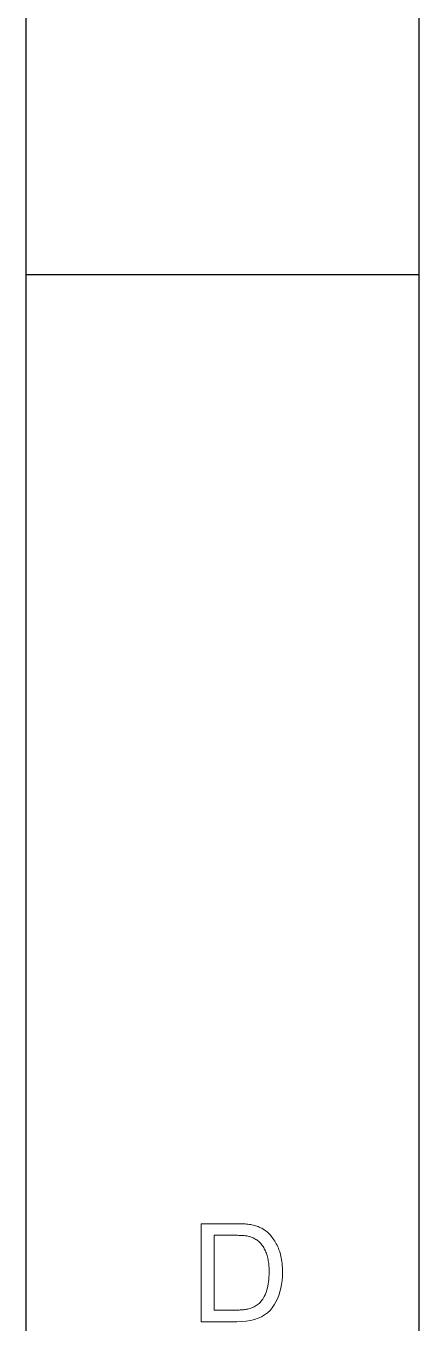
# Model space of a CAD drawing. Header units: millimetres. Extents: x 2067 to 4417, y -1557 to -908.
# Drawn here: x 2066.61 to 2076.62, y -1385.24 to -1352.18 of the extents above; entities that cross this region are included whole.
import ezdxf

# ---------------------------------------------------------------- set-up
doc = ezdxf.new("R2010")
doc.units = ezdxf.units.MM

msp = doc.modelspace()

# ---------------------------------------------------------------- linework, layer by layer
at = {"color": 7, "lineweight": 25}
for p, q in [((2066.614, -1260.021), (2066.614, -1557.021)), ((2076.617, -1269.106), (2076.617, -1545.216))]:
    msp.add_line(p, q, dxfattribs=at)
at = {"color": 7, "lineweight": 25, "ltscale": 0.25}
msp.add_line((2076.614, -1358.521), (2066.614, -1358.521), dxfattribs=at)
at = {"color": 7, "lineweight": 13}
for points in [[(2071.077, -1382.708), (2071.94, -1382.708), (2071.984, -1382.708), (2072.028, -1382.709), (2072.07, -1382.71), (2072.111, -1382.711), (2072.151, -1382.713), (2072.189, -1382.716), (2072.226, -1382.719), (2072.262, -1382.722), (2072.297, -1382.726), (2072.33, -1382.731), (2072.363, -1382.736), (2072.395, -1382.743), (2072.427, -1382.751), (2072.459, -1382.76), (2072.49, -1382.77), (2072.522, -1382.782), (2072.552, -1382.796), (2072.583, -1382.81), (2072.613, -1382.826), (2072.643, -1382.843), (2072.673, -1382.862), (2072.701, -1382.882), (2072.729, -1382.903), (2072.757, -1382.926), (2072.783, -1382.95), (2072.809, -1382.975), (2072.834, -1383.002), (2072.858, -1383.03), (2072.881, -1383.059), (2072.904, -1383.09), (2072.926, -1383.122), (2072.947, -1383.154), (2072.967, -1383.188), (2072.986, -1383.223), (2073.004, -1383.258), (2073.021, -1383.295), (2073.037, -1383.332), (2073.052, -1383.371), (2073.066, -1383.41), (2073.08, -1383.45), (2073.092, -1383.492), (2073.103, -1383.535), (2073.112, -1383.58), (2073.121, -1383.627), (2073.128, -1383.676), (2073.133, -1383.726), (2073.138, -1383.778), (2073.141, -1383.832), (2073.143, -1383.887), (2073.144, -1383.944), (2073.141, -1384.053), (2073.133, -1384.157), (2073.12, -1384.258), (2073.102, -1384.355), (2073.078, -1384.447), (2073.049, -1384.536), (2073.015, -1384.621), (2072.976, -1384.702), (2072.931, -1384.779), (2072.881, -1384.852), (2072.825, -1384.92), (2072.761, -1384.98), (2072.689, -1385.033), (2072.61, -1385.08), (2072.524, -1385.119), (2072.43, -1385.151), (2072.328, -1385.176), (2072.219, -1385.193), (2072.102, -1385.204), (2071.977, -1385.208), (2071.077, -1385.208)], [(2071.408, -1384.911), (2071.943, -1384.911), (2071.976, -1384.911), (2072.007, -1384.91), (2072.038, -1384.909), (2072.069, -1384.908), (2072.098, -1384.906), (2072.127, -1384.904), (2072.155, -1384.901), (2072.183, -1384.898), (2072.21, -1384.894), (2072.236, -1384.891), (2072.261, -1384.886), (2072.287, -1384.88), (2072.313, -1384.872), (2072.339, -1384.863), (2072.365, -1384.853), (2072.391, -1384.841), (2072.418, -1384.828), (2072.444, -1384.813), (2072.47, -1384.797), (2072.497, -1384.78), (2072.523, -1384.76), (2072.548, -1384.739), (2072.572, -1384.715), (2072.595, -1384.689), (2072.617, -1384.66), (2072.639, -1384.629), (2072.659, -1384.596), (2072.679, -1384.561), (2072.698, -1384.523), (2072.716, -1384.483), (2072.732, -1384.44), (2072.747, -1384.395), (2072.76, -1384.347), (2072.771, -1384.297), (2072.781, -1384.243), (2072.789, -1384.187), (2072.795, -1384.129), (2072.799, -1384.068), (2072.802, -1384.004), (2072.803, -1383.937), (2072.802, -1383.9), (2072.801, -1383.863), (2072.8, -1383.827), (2072.797, -1383.791), (2072.794, -1383.756), (2072.791, -1383.721), (2072.786, -1383.687), (2072.781, -1383.653), (2072.776, -1383.62), (2072.769, -1383.587), (2072.762, -1383.555), (2072.754, -1383.523), (2072.744, -1383.492), (2072.734, -1383.461), (2072.722, -1383.431), (2072.709, -1383.402), (2072.695, -1383.373), (2072.68, -1383.345), (2072.664, -1383.317), (2072.647, -1383.29), (2072.628, -1383.264), (2072.61, -1383.239), (2072.591, -1383.216), (2072.571, -1383.194), (2072.55, -1383.174), (2072.53, -1383.155), (2072.508, -1383.138), (2072.486, -1383.122), (2072.464, -1383.107), (2072.441, -1383.094), (2072.418, -1383.082), (2072.395, -1383.071), (2072.372, -1383.061), (2072.349, -1383.052), (2072.327, -1383.044), (2072.304, -1383.037), (2072.282, -1383.031), (2072.259, -1383.025), (2072.237, -1383.021), (2072.215, -1383.018), (2072.193, -1383.015), (2072.169, -1383.013), (2072.144, -1383.011), (2072.117, -1383.009), (2072.09, -1383.008), (2072.061, -1383.007), (2072.031, -1383.006), (2071.999, -1383.005), (2071.967, -1383.005), (2071.933, -1383.004), (2071.408, -1383.004)]]:
    msp.add_lwpolyline(points, close=True, dxfattribs=at)

doc.saveas('drawing.dxf')
